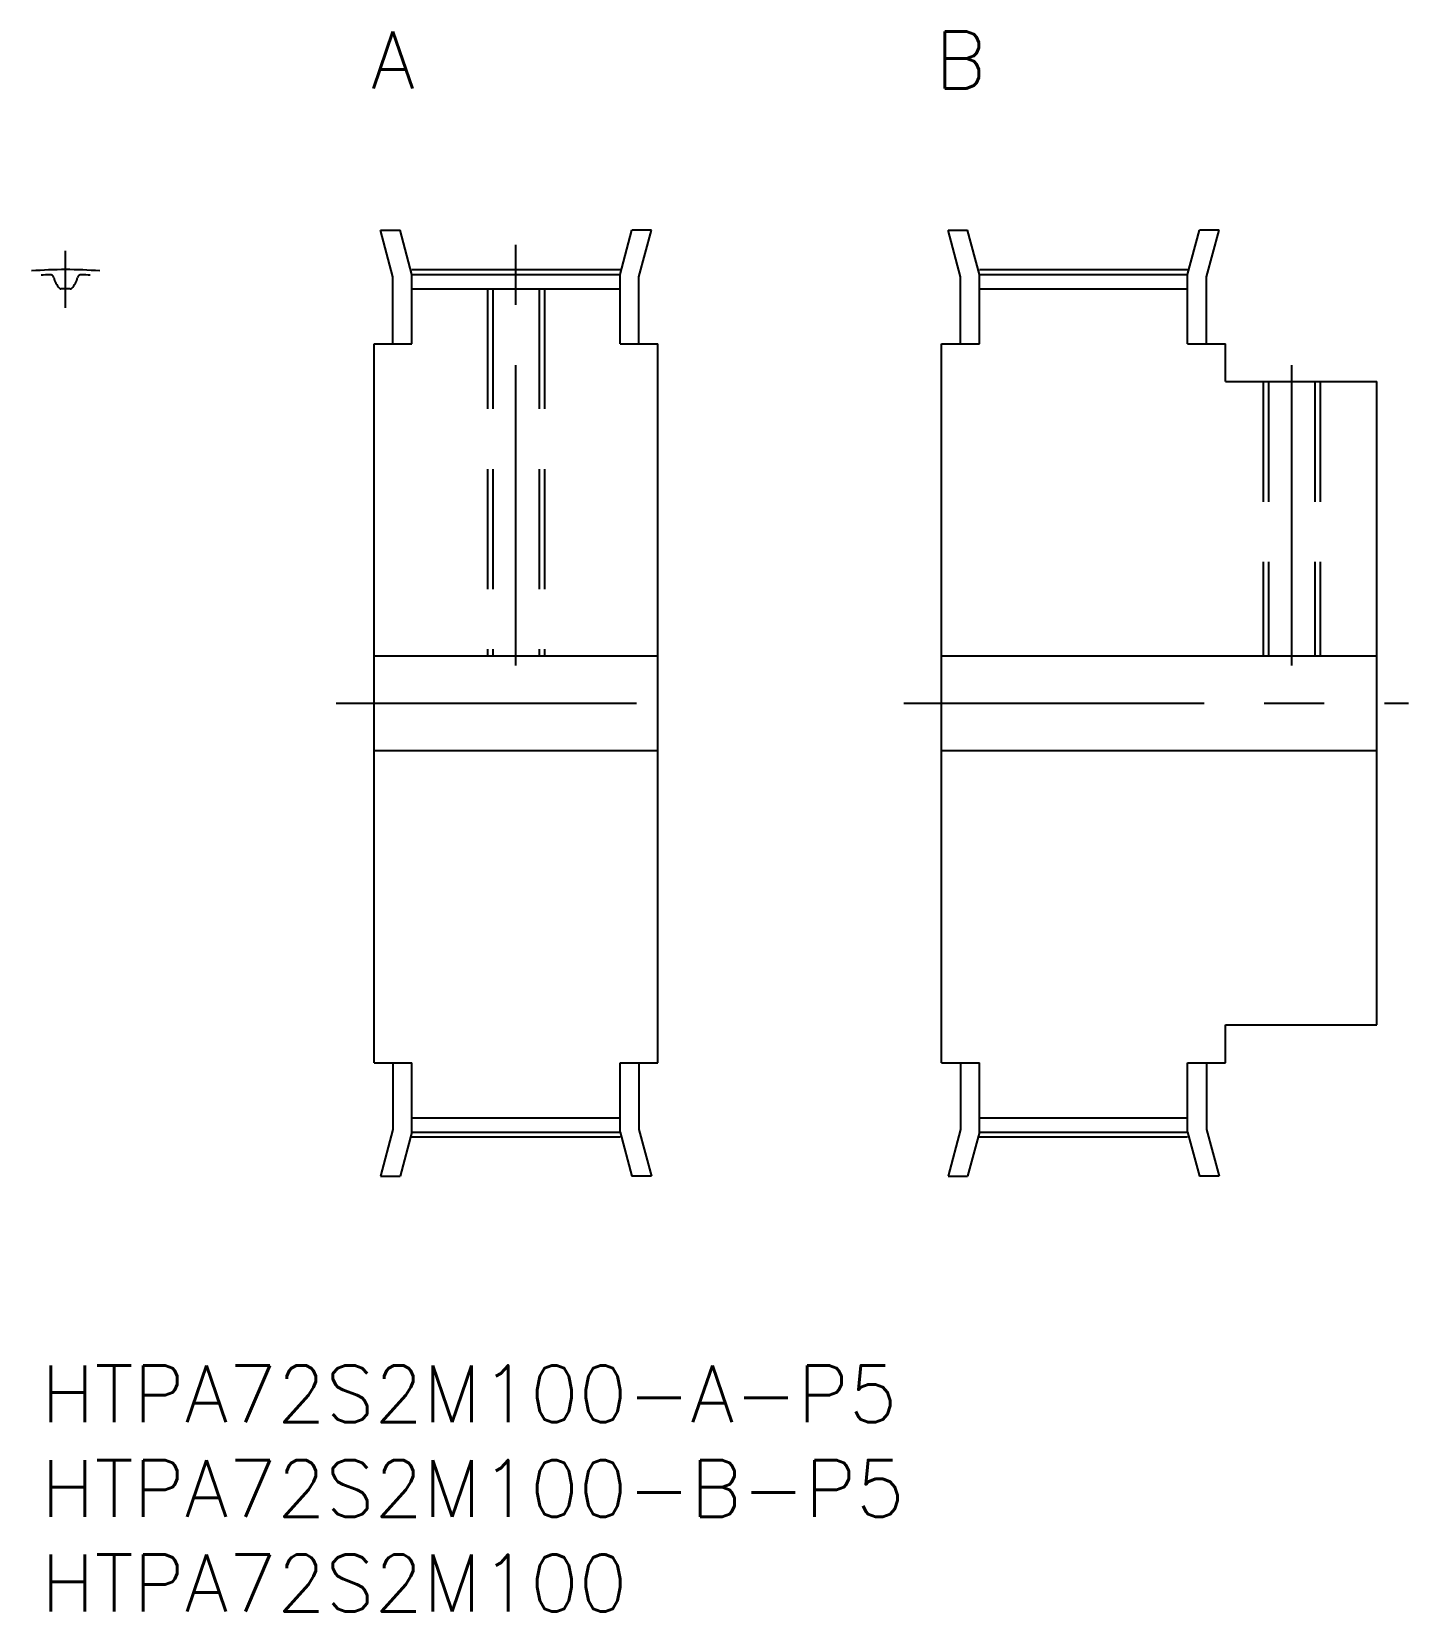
# Model space of a CAD drawing. Extents: x -0.5 to 72.3, y -13 to 70.5.
import ezdxf
from ezdxf.enums import TextEntityAlignment as Align

# ---------------------------------------------------------------- set-up
doc = ezdxf.new("R2010")
doc.units = 0
doc.header["$LTSCALE"] = 0.5
doc.linetypes.add('CENTER', pattern=[50.8, 31.75, -6.35, 6.35, -6.35])
doc.linetypes.add('DASHED', pattern=[19.05, 12.7, -6.35])
for name, color, linetype in [('MSM_CENTER', 1, 'CENTER'), ('MSM_CONTINUOUS', 7, 'CONTINUOUS'), ('MSM_DASHED', 4, 'DASHED'), ('MSM_PART_NUMBER', 7, 'CONTINUOUS')]:
    doc.layers.add(name, color=color, linetype=linetype)
doc.styles.get("Standard").update_dxf_attribs({"font": 'txt.shx', "height": 1, "bigfont": 'bigfont.shx'})

# ---------------------------------------------------------------- blocks, each defined once
blk = doc.blocks.new('*U13')
at = {"layer": 'MSM_PART_NUMBER'}
blk.add_text('HTPA72S2M100-A-P5', height=3, dxfattribs=at).set_placement((0, -3))
blk = doc.blocks.new('*U14')
at = {"layer": 'MSM_PART_NUMBER'}
blk.add_text('HTPA72S2M100-B-P5', height=3, dxfattribs=at).set_placement((0, -8))
blk = doc.blocks.new('*U15')
at = {"layer": 'MSM_PART_NUMBER'}
blk.add_text('HTPA72S2M100', height=3, dxfattribs=at).set_placement((0, -13))

msp = doc.modelspace()

# ---------------------------------------------------------------- linework, layer by layer
at = {"layer": 'MSM_CENTER'}
for p, q in [((25.1, 37), (25.1, 59.92)), ((1.3, 55.905), (1.3, 58.919)), ((19.6, 57.92), (30.6, 57.92)), ((49.6, 57.92), (60.6, 57.92)), ((66.1, 37), (66.1, 54)), ((15.6, 35), (34.6, 35)), ((45.6, 35), (72.269, 35)), ((19.6, 12.08), (30.6, 12.08)), ((49.6, 12.08), (60.6, 12.08))]:
    msp.add_line(p, q, dxfattribs=at)
msp.add_arc((1.3, 35), 22.919, 85.4955, 94.5045, dxfattribs=at)
at = {"layer": 'MSM_CONTINUOUS'}
for p, q in [((18.6, 57.533), (17.939, 60)), ((17.939, 60), (18.974, 60)), ((19.6, 57.665), (18.974, 60)), ((30.6, 57.665), (31.226, 60)), ((32.261, 60), (31.226, 60)), ((31.6, 57.533), (32.261, 60)), ((48.6, 57.533), (47.939, 60)), ((47.939, 60), (48.974, 60)), ((49.6, 57.665), (48.974, 60)), ((60.6, 57.665), (61.226, 60)), ((62.261, 60), (61.226, 60)), ((61.6, 57.533), (62.261, 60)), ((19.6, 54), (19.6, 57.665)), ((19.6, 57.665), (30.6, 57.665)), ((30.6, 54), (30.6, 57.665)), ((49.6, 57.665), (60.6, 57.665)), ((49.6, 54), (49.6, 57.665)), ((60.6, 54), (60.6, 57.665)), ((18.6, 54), (18.6, 57.533)), ((19.6, 56.905), (30.6, 56.905)), ((31.6, 54), (31.6, 57.533)), ((48.6, 54), (48.6, 57.533)), ((49.6, 56.905), (60.6, 56.905)), ((61.6, 54), (61.6, 57.533)), ((17.6, 16), (17.6, 54)), ((17.6, 54), (19.6, 54)), ((30.6, 54), (32.6, 54)), ((32.6, 16), (32.6, 54)), ((47.6, 16), (47.6, 54)), ((47.6, 54), (49.6, 54)), ((60.6, 54), (62.6, 54)), ((62.6, 52), (62.6, 54)), ((62.6, 52), (70.6, 52)), ((70.6, 18), (70.6, 52)), ((17.6, 37.5), (32.6, 37.5)), ((47.6, 37.5), (70.6, 37.5)), ((70.6, 35), (70.6, 35)), ((17.6, 32.5), (32.6, 32.5)), ((47.6, 32.5), (70.6, 32.5)), ((70.6, 26.5), (70.6, 26.5)), ((62.6, 18), (70.6, 18)), ((62.6, 16), (62.6, 18)), ((17.6, 16), (19.6, 16)), ((18.6, 16), (18.6, 12.467)), ((19.6, 12.335), (19.6, 16)), ((30.6, 16), (32.6, 16)), ((30.6, 12.335), (30.6, 16)), ((31.6, 16), (31.6, 12.467)), ((47.6, 16), (49.6, 16)), ((48.6, 16), (48.6, 12.467)), ((49.6, 12.335), (49.6, 16)), ((60.6, 16), (62.6, 16)), ((60.6, 12.335), (60.6, 16)), ((61.6, 16), (61.6, 12.467)), ((19.6, 13.095), (30.6, 13.095)), ((49.6, 13.095), (60.6, 13.095)), ((18.6, 12.467), (17.939, 10)), ((19.6, 12.335), (18.974, 10)), ((19.6, 12.335), (30.6, 12.335)), ((30.6, 12.335), (31.226, 10)), ((31.6, 12.467), (32.261, 10)), ((48.6, 12.467), (47.939, 10)), ((49.6, 12.335), (48.974, 10)), ((49.6, 12.335), (60.6, 12.335)), ((60.6, 12.335), (61.226, 10)), ((61.6, 12.467), (62.261, 10)), ((17.939, 10), (18.974, 10)), ((32.261, 10), (31.226, 10)), ((47.939, 10), (48.974, 10)), ((62.261, 10), (61.226, 10))]:
    msp.add_line(p, q, dxfattribs=at)
for centre, radius, start, end in [((1.3, 35), 22.665, 92.08421, 93.28813), ((0.483, 57.46), 0.19, 14.40402, 92.08421), ((2.117, 57.46), 0.19, 87.91579, 165.59598), ((1.3, 35), 22.665, 86.71187, 87.91579), ((1.95, 57.837), 1.325, 194.40402, 222.86888), ((1.052, 57.004), 0.1, 222.86888, 270.64527), ((1.3, 35), 21.905, 89.35473, 90.64527), ((1.548, 57.004), 0.1, 269.35473, 317.13112), ((0.65, 57.837), 1.325, 317.13112, 345.59598)]:
    msp.add_arc(centre, radius, start, end, dxfattribs=at)
at = {"layer": 'MSM_DASHED'}
for p, q in [((23.6, 56.905), (23.6, 37.5)), ((23.871, 56.905), (23.871, 37.5)), ((26.33, 56.905), (26.33, 37.5)), ((26.6, 56.905), (26.6, 37.5)), ((64.6, 52), (64.6, 37.5)), ((64.871, 52), (64.871, 37.5)), ((67.33, 52), (67.33, 37.5)), ((67.6, 52), (67.6, 37.5))]:
    msp.add_line(p, q, dxfattribs=at)

# ---------------------------------------------------------------- block references
at = {"layer": 'MSM_CONTINUOUS'}
for name in ['*U13', '*U14', '*U15']:
    msp.add_blockref(name, (0, 0), dxfattribs=at)

# ---------------------------------------------------------------- texts
at = {"layer": 'MSM_PART_NUMBER'}
for s, p in [('A', (18.6, 69)), ('B', (48.6, 69))]:
    msp.add_text(s, height=3, dxfattribs=at).set_placement(p, align=Align.MIDDLE_CENTER)

doc.saveas('drawing.dxf')
